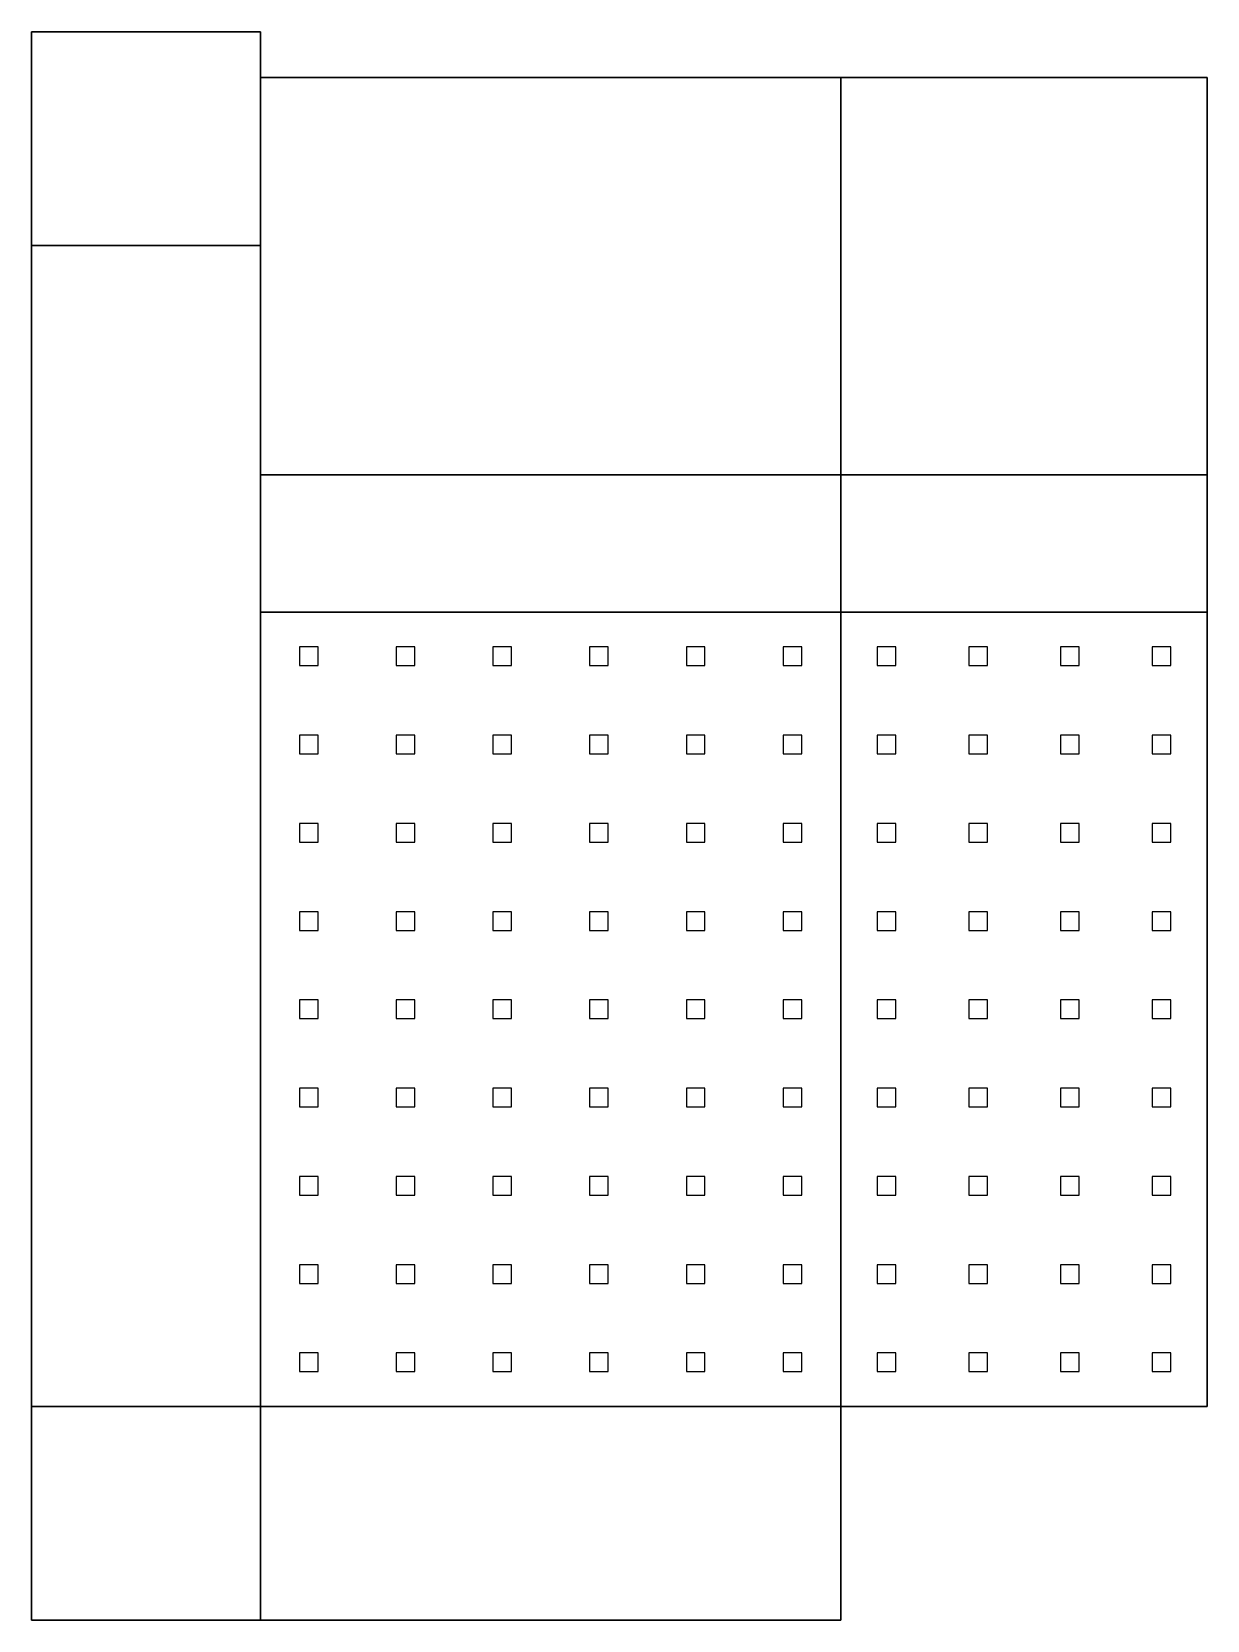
# Model space of a CAD drawing. Header units: metres. Extents: x -14 to 141, y -1 to 104.
# Drawn here: x 64 to 141, y 0 to 104 of the extents above; entities that cross this region are included whole.
import ezdxf

# ---------------------------------------------------------------- set-up
doc = ezdxf.new("R2010")
doc.units = ezdxf.units.M

msp = doc.modelspace()

# ---------------------------------------------------------------- linework, layer by layer
at = {"layer": 'AUDITORIUM_ZN_1_FLR_1', "color": 43}
for points in [[(117, 101, 4), (117, 101), (79, 101), (79, 101, 4)], [(79, 101, 4), (79, 101), (79, 75), (79, 75, 4)], [(117, 101, 8), (117, 101, 4), (79, 101, 4), (79, 101, 8)], [(79, 101, 8), (79, 101, 4), (79, 75, 4), (79, 75, 8)], [(117, 75, 4), (117, 75), (117, 101), (117, 101, 4)], [(117, 75, 8), (117, 75, 4), (117, 101, 4), (117, 101, 8)], [(79, 75, 4), (79, 75), (117, 75), (117, 75, 4)], [(79, 75, 8), (79, 75, 4), (117, 75, 4), (117, 75, 8)]]:
    msp.add_3dface(points, dxfattribs=at)
at = {"layer": 'AUDITORIUM_ZN_1_FLR_1', "color": 8}
msp.add_3dface([(79, 101), (117, 101), (117, 75), (79, 75)], dxfattribs=at)
at = {"layer": 'AUDITORIUM_ZN_1_FLR_1', "color": 15}
msp.add_3dface([(79, 75, 8), (117, 75, 8), (117, 101, 8), (79, 101, 8)], dxfattribs=at)
at = {"layer": 'AUDITORIUM_ZN_1_FLR_1', "color": 143}
for points in [[(116.95, 101, 2.5037), (116.95, 101, 1.1), (79.05, 101, 1.1), (79.05, 101, 2.5037)], [(116.95, 101, 6.5037), (116.95, 101, 5.1), (79.05, 101, 5.1), (79.05, 101, 6.5037)]]:
    msp.add_3dface(points, dxfattribs=at)
at = {"layer": 'AUX_GYM_ZN_1_FLR_1', "color": 43}
for points in [[(141, 66, 4), (141, 66), (117, 66), (117, 66, 4)], [(117, 66, 4), (117, 66), (117, 14), (117, 14, 4)], [(141, 66, 8), (141, 66, 4), (117, 66, 4), (117, 66, 8)], [(117, 66, 8), (117, 66, 4), (117, 14, 4), (117, 14, 8)], [(141, 14, 4), (141, 14), (141, 66), (141, 66, 4)], [(141, 14, 8), (141, 14, 4), (141, 66, 4), (141, 66, 8)], [(117, 14, 4), (117, 14), (141, 14), (141, 14, 4)], [(117, 14, 8), (117, 14, 4), (141, 14, 4), (141, 14, 8)]]:
    msp.add_3dface(points, dxfattribs=at)
at = {"layer": 'AUX_GYM_ZN_1_FLR_1', "color": 8}
msp.add_3dface([(117, 66), (141, 66), (141, 14), (117, 14)], dxfattribs=at)
at = {"layer": 'AUX_GYM_ZN_1_FLR_1', "color": 15}
msp.add_3dface([(117, 14, 8), (141, 14, 8), (141, 66, 8), (117, 66, 8)], dxfattribs=at)
at = {"layer": 'AUX_GYM_ZN_1_FLR_1', "color": 143}
for points in [[(141, 14.05, 2.5027), (141, 14.05, 1.1), (141, 65.95, 1.1), (141, 65.95, 2.5027)], [(141, 14.05, 6.5027), (141, 14.05, 5.1), (141, 65.95, 5.1), (141, 65.95, 6.5027)], [(119.39, 62.5015, 8), (120.61, 62.5015, 8), (120.61, 63.7207, 8), (119.39, 63.7207, 8)], [(125.39, 62.5015, 8), (126.61, 62.5015, 8), (126.61, 63.7207, 8), (125.39, 63.7207, 8)], [(131.39, 62.5015, 8), (132.61, 62.5015, 8), (132.61, 63.7207, 8), (131.39, 63.7207, 8)], [(137.39, 62.5015, 8), (138.61, 62.5015, 8), (138.61, 63.7207, 8), (137.39, 63.7207, 8)], [(119.39, 56.7237, 8), (120.61, 56.7237, 8), (120.61, 57.9429, 8), (119.39, 57.9429, 8)], [(125.39, 56.7237, 8), (126.61, 56.7237, 8), (126.61, 57.9429, 8), (125.39, 57.9429, 8)], [(131.39, 56.7237, 8), (132.61, 56.7237, 8), (132.61, 57.9429, 8), (131.39, 57.9429, 8)], [(137.39, 56.7237, 8), (138.61, 56.7237, 8), (138.61, 57.9429, 8), (137.39, 57.9429, 8)], [(119.39, 50.946, 8), (120.61, 50.946, 8), (120.61, 52.1652, 8), (119.39, 52.1652, 8)], [(125.39, 50.946, 8), (126.61, 50.946, 8), (126.61, 52.1652, 8), (125.39, 52.1652, 8)], [(131.39, 50.946, 8), (132.61, 50.946, 8), (132.61, 52.1652, 8), (131.39, 52.1652, 8)], [(137.39, 50.946, 8), (138.61, 50.946, 8), (138.61, 52.1652, 8), (137.39, 52.1652, 8)], [(119.39, 45.1682, 8), (120.61, 45.1682, 8), (120.61, 46.3874, 8), (119.39, 46.3874, 8)], [(125.39, 45.1682, 8), (126.61, 45.1682, 8), (126.61, 46.3874, 8), (125.39, 46.3874, 8)], [(131.39, 45.1682, 8), (132.61, 45.1682, 8), (132.61, 46.3874, 8), (131.39, 46.3874, 8)], [(137.39, 45.1682, 8), (138.61, 45.1682, 8), (138.61, 46.3874, 8), (137.39, 46.3874, 8)], [(119.39, 39.3904, 8), (120.61, 39.3904, 8), (120.61, 40.6096, 8), (119.39, 40.6096, 8)], [(125.39, 39.3904, 8), (126.61, 39.3904, 8), (126.61, 40.6096, 8), (125.39, 40.6096, 8)], [(131.39, 39.3904, 8), (132.61, 39.3904, 8), (132.61, 40.6096, 8), (131.39, 40.6096, 8)], [(137.39, 39.3904, 8), (138.61, 39.3904, 8), (138.61, 40.6096, 8), (137.39, 40.6096, 8)], [(119.39, 33.6126, 8), (120.61, 33.6126, 8), (120.61, 34.8318, 8), (119.39, 34.8318, 8)], [(125.39, 33.6126, 8), (126.61, 33.6126, 8), (126.61, 34.8318, 8), (125.39, 34.8318, 8)], [(131.39, 33.6126, 8), (132.61, 33.6126, 8), (132.61, 34.8318, 8), (131.39, 34.8318, 8)], [(137.39, 33.6126, 8), (138.61, 33.6126, 8), (138.61, 34.8318, 8), (137.39, 34.8318, 8)], [(119.39, 27.8348, 8), (120.61, 27.8348, 8), (120.61, 29.054, 8), (119.39, 29.054, 8)], [(125.39, 27.8348, 8), (126.61, 27.8348, 8), (126.61, 29.054, 8), (125.39, 29.054, 8)], [(131.39, 27.8348, 8), (132.61, 27.8348, 8), (132.61, 29.054, 8), (131.39, 29.054, 8)], [(137.39, 27.8348, 8), (138.61, 27.8348, 8), (138.61, 29.054, 8), (137.39, 29.054, 8)], [(119.39, 22.0571, 8), (120.61, 22.0571, 8), (120.61, 23.2763, 8), (119.39, 23.2763, 8)], [(125.39, 22.0571, 8), (126.61, 22.0571, 8), (126.61, 23.2763, 8), (125.39, 23.2763, 8)], [(131.39, 22.0571, 8), (132.61, 22.0571, 8), (132.61, 23.2763, 8), (131.39, 23.2763, 8)], [(137.39, 22.0571, 8), (138.61, 22.0571, 8), (138.61, 23.2763, 8), (137.39, 23.2763, 8)], [(119.39, 16.2793, 8), (120.61, 16.2793, 8), (120.61, 17.4985, 8), (119.39, 17.4985, 8)], [(125.39, 16.2793, 8), (126.61, 16.2793, 8), (126.61, 17.4985, 8), (125.39, 17.4985, 8)], [(131.39, 16.2793, 8), (132.61, 16.2793, 8), (132.61, 17.4985, 8), (131.39, 17.4985, 8)], [(137.39, 16.2793, 8), (138.61, 16.2793, 8), (138.61, 17.4985, 8), (137.39, 17.4985, 8)], [(117.05, 14, 2.5059), (117.05, 14, 1.1), (140.95, 14, 1.1), (140.95, 14, 2.5059)], [(117.05, 14, 6.5059), (117.05, 14, 5.1), (140.95, 14, 5.1), (140.95, 14, 6.5059)]]:
    msp.add_3dface(points, dxfattribs=at)
at = {"layer": 'BATHROOMS_ZN_1_FLR_1', "color": 43}
for points in [[(79, 104, 4), (79, 104), (64, 104), (64, 104, 4)], [(79, 101, 4), (79, 101), (79, 104), (79, 104, 4)], [(79, 90, 4), (79, 90), (79, 101), (79, 101, 4)], [(64, 90, 4), (64, 90), (79, 90), (79, 90, 4)]]:
    msp.add_3dface(points, dxfattribs=at)
at = {"layer": 'BATHROOMS_ZN_1_FLR_1', "color": 8}
msp.add_3dface([(64, 104), (79, 104), (79, 90), (64, 90)], dxfattribs=at)
at = {"layer": 'BATHROOMS_ZN_1_FLR_1', "color": 15}
msp.add_3dface([(64, 90, 4), (79, 90, 4), (79, 104, 4), (64, 104, 4)], dxfattribs=at)
at = {"layer": 'BATHROOMS_ZN_1_FLR_1', "color": 143}
for points in [[(78.95, 104, 2.5094), (78.95, 104, 1.1), (64.05, 104, 1.1), (64.05, 104, 2.5094)], [(79, 101.05, 2.5483), (79, 101.05, 1.1), (79, 103.95, 1.1), (79, 103.95, 2.5483)]]:
    msp.add_3dface(points, dxfattribs=at)
at = {"layer": 'BATHROOMS_ZN_1_FLR_2', "color": 43}
for points in [[(79, 104, 8), (79, 104, 4), (64, 104, 4), (64, 104, 8)], [(79, 101, 8), (79, 101, 4), (79, 104, 4), (79, 104, 8)], [(79, 90, 8), (79, 90, 4), (79, 101, 4), (79, 101, 8)], [(64, 90, 8), (64, 90, 4), (79, 90, 4), (79, 90, 8)]]:
    msp.add_3dface(points, dxfattribs=at)
at = {"layer": 'BATHROOMS_ZN_1_FLR_2', "color": 8}
msp.add_3dface([(64, 104, 4), (79, 104, 4), (79, 90, 4), (64, 90, 4)], dxfattribs=at)
at = {"layer": 'BATHROOMS_ZN_1_FLR_2', "color": 15}
msp.add_3dface([(64, 90, 8), (79, 90, 8), (79, 104, 8), (64, 104, 8)], dxfattribs=at)
at = {"layer": 'BATHROOMS_ZN_1_FLR_2', "color": 143}
for points in [[(78.95, 104, 6.5094), (78.95, 104, 5.1), (64.05, 104, 5.1), (64.05, 104, 6.5094)], [(79, 101.05, 6.5483), (79, 101.05, 5.1), (79, 103.95, 5.1), (79, 103.95, 6.5483)]]:
    msp.add_3dface(points, dxfattribs=at)
at = {"layer": 'CAFETERIA_ZN_1_FLR_1', "color": 43}
for points in [[(141, 101, 4), (141, 101), (117, 101), (117, 101, 4)], [(117, 101, 4), (117, 101), (117, 75), (117, 75, 4)], [(141, 75, 4), (141, 75), (141, 101), (141, 101, 4)], [(117, 75, 4), (117, 75), (141, 75), (141, 75, 4)]]:
    msp.add_3dface(points, dxfattribs=at)
at = {"layer": 'CAFETERIA_ZN_1_FLR_1', "color": 8}
msp.add_3dface([(117, 101), (141, 101), (141, 75), (117, 75)], dxfattribs=at)
at = {"layer": 'CAFETERIA_ZN_1_FLR_1', "color": 15}
msp.add_3dface([(117, 75, 4), (141, 75, 4), (141, 101, 4), (117, 101, 4)], dxfattribs=at)
at = {"layer": 'CAFETERIA_ZN_1_FLR_1', "color": 143}
for points in [[(140.95, 101, 2.5059), (140.95, 101, 1.1), (117.05, 101, 1.1), (117.05, 101, 2.5059)], [(141, 75.05, 2.5054), (141, 75.05, 1.1), (141, 100.95, 1.1), (141, 100.95, 2.5054)]]:
    msp.add_3dface(points, dxfattribs=at)
at = {"layer": 'GYM_ZN_1_FLR_1', "color": 43}
for points in [[(117, 66, 4), (117, 66), (79, 66), (79, 66, 4)], [(79, 66, 4), (79, 66), (79, 14), (79, 14, 4)], [(117, 66, 8), (117, 66, 4), (79, 66, 4), (79, 66, 8)], [(79, 66, 8), (79, 66, 4), (79, 14, 4), (79, 14, 8)], [(117, 14, 4), (117, 14), (117, 66), (117, 66, 4)], [(117, 14, 8), (117, 14, 4), (117, 66, 4), (117, 66, 8)], [(79, 14, 4), (79, 14), (117, 14), (117, 14, 4)], [(79, 14, 8), (79, 14, 4), (117, 14, 4), (117, 14, 8)]]:
    msp.add_3dface(points, dxfattribs=at)
at = {"layer": 'GYM_ZN_1_FLR_1', "color": 8}
msp.add_3dface([(79, 66), (117, 66), (117, 14), (79, 14)], dxfattribs=at)
at = {"layer": 'GYM_ZN_1_FLR_1', "color": 15}
msp.add_3dface([(79, 14, 8), (117, 14, 8), (117, 66, 8), (79, 66, 8)], dxfattribs=at)
at = {"layer": 'GYM_ZN_1_FLR_1', "color": 143}
for points in [[(81.557, 62.5015, 8), (82.776, 62.5015, 8), (82.776, 63.7207, 8), (81.557, 63.7207, 8)], [(87.89, 62.5015, 8), (89.11, 62.5015, 8), (89.11, 63.7207, 8), (87.89, 63.7207, 8)], [(94.224, 62.5015, 8), (95.443, 62.5015, 8), (95.443, 63.7207, 8), (94.224, 63.7207, 8)], [(100.557, 62.5015, 8), (101.776, 62.5015, 8), (101.776, 63.7207, 8), (100.557, 63.7207, 8)], [(106.89, 62.5015, 8), (108.11, 62.5015, 8), (108.11, 63.7207, 8), (106.89, 63.7207, 8)], [(113.224, 62.5015, 8), (114.443, 62.5015, 8), (114.443, 63.7207, 8), (113.224, 63.7207, 8)], [(81.557, 56.7237, 8), (82.776, 56.7237, 8), (82.776, 57.9429, 8), (81.557, 57.9429, 8)], [(87.89, 56.7237, 8), (89.11, 56.7237, 8), (89.11, 57.9429, 8), (87.89, 57.9429, 8)], [(94.224, 56.7237, 8), (95.443, 56.7237, 8), (95.443, 57.9429, 8), (94.224, 57.9429, 8)], [(100.557, 56.7237, 8), (101.776, 56.7237, 8), (101.776, 57.9429, 8), (100.557, 57.9429, 8)], [(106.89, 56.7237, 8), (108.11, 56.7237, 8), (108.11, 57.9429, 8), (106.89, 57.9429, 8)], [(113.224, 56.7237, 8), (114.443, 56.7237, 8), (114.443, 57.9429, 8), (113.224, 57.9429, 8)], [(81.557, 50.946, 8), (82.776, 50.946, 8), (82.776, 52.1652, 8), (81.557, 52.1652, 8)], [(87.89, 50.946, 8), (89.11, 50.946, 8), (89.11, 52.1652, 8), (87.89, 52.1652, 8)], [(94.224, 50.946, 8), (95.443, 50.946, 8), (95.443, 52.1652, 8), (94.224, 52.1652, 8)], [(100.557, 50.946, 8), (101.776, 50.946, 8), (101.776, 52.1652, 8), (100.557, 52.1652, 8)], [(106.89, 50.946, 8), (108.11, 50.946, 8), (108.11, 52.1652, 8), (106.89, 52.1652, 8)], [(113.224, 50.946, 8), (114.443, 50.946, 8), (114.443, 52.1652, 8), (113.224, 52.1652, 8)], [(81.557, 45.1682, 8), (82.776, 45.1682, 8), (82.776, 46.3874, 8), (81.557, 46.3874, 8)], [(87.89, 45.1682, 8), (89.11, 45.1682, 8), (89.11, 46.3874, 8), (87.89, 46.3874, 8)], [(94.224, 45.1682, 8), (95.443, 45.1682, 8), (95.443, 46.3874, 8), (94.224, 46.3874, 8)], [(100.557, 45.1682, 8), (101.776, 45.1682, 8), (101.776, 46.3874, 8), (100.557, 46.3874, 8)], [(106.89, 45.1682, 8), (108.11, 45.1682, 8), (108.11, 46.3874, 8), (106.89, 46.3874, 8)], [(113.224, 45.1682, 8), (114.443, 45.1682, 8), (114.443, 46.3874, 8), (113.224, 46.3874, 8)], [(81.557, 39.3904, 8), (82.776, 39.3904, 8), (82.776, 40.6096, 8), (81.557, 40.6096, 8)], [(87.89, 39.3904, 8), (89.11, 39.3904, 8), (89.11, 40.6096, 8), (87.89, 40.6096, 8)], [(94.224, 39.3904, 8), (95.443, 39.3904, 8), (95.443, 40.6096, 8), (94.224, 40.6096, 8)], [(100.557, 39.3904, 8), (101.776, 39.3904, 8), (101.776, 40.6096, 8), (100.557, 40.6096, 8)], [(106.89, 39.3904, 8), (108.11, 39.3904, 8), (108.11, 40.6096, 8), (106.89, 40.6096, 8)], [(113.224, 39.3904, 8), (114.443, 39.3904, 8), (114.443, 40.6096, 8), (113.224, 40.6096, 8)], [(81.557, 33.6126, 8), (82.776, 33.6126, 8), (82.776, 34.8318, 8), (81.557, 34.8318, 8)], [(87.89, 33.6126, 8), (89.11, 33.6126, 8), (89.11, 34.8318, 8), (87.89, 34.8318, 8)], [(94.224, 33.6126, 8), (95.443, 33.6126, 8), (95.443, 34.8318, 8), (94.224, 34.8318, 8)], [(100.557, 33.6126, 8), (101.776, 33.6126, 8), (101.776, 34.8318, 8), (100.557, 34.8318, 8)], [(106.89, 33.6126, 8), (108.11, 33.6126, 8), (108.11, 34.8318, 8), (106.89, 34.8318, 8)], [(113.224, 33.6126, 8), (114.443, 33.6126, 8), (114.443, 34.8318, 8), (113.224, 34.8318, 8)], [(81.557, 27.8348, 8), (82.776, 27.8348, 8), (82.776, 29.054, 8), (81.557, 29.054, 8)], [(87.89, 27.8348, 8), (89.11, 27.8348, 8), (89.11, 29.054, 8), (87.89, 29.054, 8)], [(94.224, 27.8348, 8), (95.443, 27.8348, 8), (95.443, 29.054, 8), (94.224, 29.054, 8)], [(100.557, 27.8348, 8), (101.776, 27.8348, 8), (101.776, 29.054, 8), (100.557, 29.054, 8)], [(106.89, 27.8348, 8), (108.11, 27.8348, 8), (108.11, 29.054, 8), (106.89, 29.054, 8)], [(113.224, 27.8348, 8), (114.443, 27.8348, 8), (114.443, 29.054, 8), (113.224, 29.054, 8)], [(81.557, 22.0571, 8), (82.776, 22.0571, 8), (82.776, 23.2763, 8), (81.557, 23.2763, 8)], [(87.89, 22.0571, 8), (89.11, 22.0571, 8), (89.11, 23.2763, 8), (87.89, 23.2763, 8)], [(94.224, 22.0571, 8), (95.443, 22.0571, 8), (95.443, 23.2763, 8), (94.224, 23.2763, 8)], [(100.557, 22.0571, 8), (101.776, 22.0571, 8), (101.776, 23.2763, 8), (100.557, 23.2763, 8)], [(106.89, 22.0571, 8), (108.11, 22.0571, 8), (108.11, 23.2763, 8), (106.89, 23.2763, 8)], [(113.224, 22.0571, 8), (114.443, 22.0571, 8), (114.443, 23.2763, 8), (113.224, 23.2763, 8)], [(81.557, 16.2793, 8), (82.776, 16.2793, 8), (82.776, 17.4985, 8), (81.557, 17.4985, 8)], [(87.89, 16.2793, 8), (89.11, 16.2793, 8), (89.11, 17.4985, 8), (87.89, 17.4985, 8)], [(94.224, 16.2793, 8), (95.443, 16.2793, 8), (95.443, 17.4985, 8), (94.224, 17.4985, 8)], [(100.557, 16.2793, 8), (101.776, 16.2793, 8), (101.776, 17.4985, 8), (100.557, 17.4985, 8)], [(106.89, 16.2793, 8), (108.11, 16.2793, 8), (108.11, 17.4985, 8), (106.89, 17.4985, 8)], [(113.224, 16.2793, 8), (114.443, 16.2793, 8), (114.443, 17.4985, 8), (113.224, 17.4985, 8)]]:
    msp.add_3dface(points, dxfattribs=at)
at = {"layer": 'KITCHEN_ZN_1_FLR_1', "color": 43}
for points in [[(141, 75, 4), (141, 75), (117, 75), (117, 75, 4)], [(117, 75, 4), (117, 75), (117, 66), (117, 66, 4)], [(141, 66, 4), (141, 66), (141, 75), (141, 75, 4)], [(117, 66, 4), (117, 66), (141, 66), (141, 66, 4)]]:
    msp.add_3dface(points, dxfattribs=at)
at = {"layer": 'KITCHEN_ZN_1_FLR_1', "color": 8}
msp.add_3dface([(117, 75), (141, 75), (141, 66), (117, 66)], dxfattribs=at)
at = {"layer": 'KITCHEN_ZN_1_FLR_1', "color": 15}
msp.add_3dface([(117, 66, 4), (141, 66, 4), (141, 75, 4), (117, 75, 4)], dxfattribs=at)
at = {"layer": 'KITCHEN_ZN_1_FLR_1', "color": 143}
msp.add_3dface([(141, 66.05, 2.5157), (141, 66.05, 1.1), (141, 74.95, 1.1), (141, 74.95, 2.5157)], dxfattribs=at)
at = {"layer": 'LIBRARY_MEDIA_CENTER_ZN_1_FLR_2', "color": 43}
for points in [[(141, 101, 8), (141, 101, 4), (117, 101, 4), (117, 101, 8)], [(117, 101, 8), (117, 101, 4), (117, 75, 4), (117, 75, 8)], [(141, 66, 8), (141, 66, 4), (141, 101, 4), (141, 101, 8)], [(117, 75, 8), (117, 75, 4), (117, 66, 4), (117, 66, 8)], [(117, 66, 8), (117, 66, 4), (141, 66, 4), (141, 66, 8)]]:
    msp.add_3dface(points, dxfattribs=at)
at = {"layer": 'LIBRARY_MEDIA_CENTER_ZN_1_FLR_2', "color": 8}
for points in [[(117, 101, 4), (141, 101, 4), (141, 75, 4), (117, 75, 4)], [(117, 75, 4), (141, 75, 4), (141, 66, 4), (117, 66, 4)]]:
    msp.add_3dface(points, dxfattribs=at)
at = {"layer": 'LIBRARY_MEDIA_CENTER_ZN_1_FLR_2', "color": 15}
msp.add_3dface([(117, 66, 8), (141, 66, 8), (141, 101, 8), (117, 101, 8)], dxfattribs=at)
at = {"layer": 'LIBRARY_MEDIA_CENTER_ZN_1_FLR_2', "color": 143}
for points in [[(140.95, 101, 6.5059), (140.95, 101, 5.1), (117.05, 101, 5.1), (117.05, 101, 6.5059)], [(141, 66.05, 6.5157), (141, 66.05, 5.1), (141, 100.95, 5.1), (141, 100.95, 6.5157)]]:
    msp.add_3dface(points, dxfattribs=at)
at = {"layer": 'LOBBY_ZN_1_FLR_1', "color": 43}
for points in [[(79, 14, 4), (79, 14), (64, 14), (64, 14, 4)], [(79, 0, 4), (79, 0), (79, 14), (79, 14, 4)], [(64, 0, 4), (64, 0), (79, 0), (79, 0, 4)]]:
    msp.add_3dface(points, dxfattribs=at)
at = {"layer": 'LOBBY_ZN_1_FLR_1', "color": 8}
msp.add_3dface([(64, 14), (79, 14), (79, 0), (64, 0)], dxfattribs=at)
at = {"layer": 'LOBBY_ZN_1_FLR_1', "color": 15}
msp.add_3dface([(64, 0, 4), (79, 0, 4), (79, 14, 4), (64, 14, 4)], dxfattribs=at)
at = {"layer": 'LOBBY_ZN_1_FLR_1', "color": 143}
msp.add_3dface([(64.05, 0, 2.5094), (64.05, 0, 1.1), (78.95, 0, 1.1), (78.95, 0, 2.5094)], dxfattribs=at)
at = {"layer": 'LOBBY_ZN_1_FLR_2', "color": 43}
for points in [[(79, 14, 8), (79, 14, 4), (64, 14, 4), (64, 14, 8)], [(79, 0, 8), (79, 0, 4), (79, 14, 4), (79, 14, 8)], [(64, 0, 8), (64, 0, 4), (79, 0, 4), (79, 0, 8)]]:
    msp.add_3dface(points, dxfattribs=at)
at = {"layer": 'LOBBY_ZN_1_FLR_2', "color": 8}
msp.add_3dface([(64, 14, 4), (79, 14, 4), (79, 0, 4), (64, 0, 4)], dxfattribs=at)
at = {"layer": 'LOBBY_ZN_1_FLR_2', "color": 15}
msp.add_3dface([(64, 0, 8), (79, 0, 8), (79, 14, 8), (64, 14, 8)], dxfattribs=at)
at = {"layer": 'LOBBY_ZN_1_FLR_2', "color": 143}
msp.add_3dface([(64.05, 0, 6.5094), (64.05, 0, 5.1), (78.95, 0, 5.1), (78.95, 0, 6.5094)], dxfattribs=at)
at = {"layer": 'MAIN_CORRIDOR_ZN_1_FLR_1', "color": 43}
for points in [[(79, 90, 4), (79, 90), (64, 90), (64, 90, 4)], [(79, 75, 4), (79, 75), (79, 90), (79, 90, 4)], [(79, 66, 4), (79, 66), (79, 75), (79, 75, 4)], [(79, 14, 4), (79, 14), (79, 66), (79, 66, 4)], [(64, 14, 4), (64, 14), (79, 14), (79, 14, 4)]]:
    msp.add_3dface(points, dxfattribs=at)
at = {"layer": 'MAIN_CORRIDOR_ZN_1_FLR_1', "color": 8}
msp.add_3dface([(64, 90), (79, 90), (79, 14), (64, 14)], dxfattribs=at)
at = {"layer": 'MAIN_CORRIDOR_ZN_1_FLR_1', "color": 15}
msp.add_3dface([(64, 14, 4), (79, 14, 4), (79, 90, 4), (64, 90, 4)], dxfattribs=at)
at = {"layer": 'MAIN_CORRIDOR_ZN_1_FLR_2', "color": 43}
for points in [[(79, 90, 8), (79, 90, 4), (64, 90, 4), (64, 90, 8)], [(79, 75, 8), (79, 75, 4), (79, 90, 4), (79, 90, 8)], [(79, 66, 8), (79, 66, 4), (79, 75, 4), (79, 75, 8)], [(79, 14, 8), (79, 14, 4), (79, 66, 4), (79, 66, 8)], [(64, 14, 8), (64, 14, 4), (79, 14, 4), (79, 14, 8)]]:
    msp.add_3dface(points, dxfattribs=at)
at = {"layer": 'MAIN_CORRIDOR_ZN_1_FLR_2', "color": 8}
msp.add_3dface([(64, 90, 4), (79, 90, 4), (79, 14, 4), (64, 14, 4)], dxfattribs=at)
at = {"layer": 'MAIN_CORRIDOR_ZN_1_FLR_2', "color": 15}
msp.add_3dface([(64, 14, 8), (79, 14, 8), (79, 90, 8), (64, 90, 8)], dxfattribs=at)
at = {"layer": 'MECH_ZN_1_FLR_1', "color": 43}
for points in [[(117, 75, 4), (117, 75), (79, 75), (79, 75, 4)], [(79, 75, 4), (79, 75), (79, 66), (79, 66, 4)], [(117, 66, 4), (117, 66), (117, 75), (117, 75, 4)], [(79, 66, 4), (79, 66), (117, 66), (117, 66, 4)]]:
    msp.add_3dface(points, dxfattribs=at)
at = {"layer": 'MECH_ZN_1_FLR_1', "color": 8}
msp.add_3dface([(79, 75), (117, 75), (117, 66), (79, 66)], dxfattribs=at)
at = {"layer": 'MECH_ZN_1_FLR_1', "color": 15}
msp.add_3dface([(79, 66, 4), (117, 66, 4), (117, 75, 4), (79, 75, 4)], dxfattribs=at)
at = {"layer": 'MECH_ZN_1_FLR_2', "color": 43}
for points in [[(117, 75, 8), (117, 75, 4), (79, 75, 4), (79, 75, 8)], [(79, 75, 8), (79, 75, 4), (79, 66, 4), (79, 66, 8)], [(117, 66, 8), (117, 66, 4), (117, 75, 4), (117, 75, 8)], [(79, 66, 8), (79, 66, 4), (117, 66, 4), (117, 66, 8)]]:
    msp.add_3dface(points, dxfattribs=at)
at = {"layer": 'MECH_ZN_1_FLR_2', "color": 8}
msp.add_3dface([(79, 75, 4), (117, 75, 4), (117, 66, 4), (79, 66, 4)], dxfattribs=at)
at = {"layer": 'MECH_ZN_1_FLR_2', "color": 15}
msp.add_3dface([(79, 66, 8), (117, 66, 8), (117, 75, 8), (79, 75, 8)], dxfattribs=at)
at = {"layer": 'OFFICES_ZN_1_FLR_1', "color": 43}
for points in [[(117, 14, 4), (117, 14), (79, 14), (79, 14, 4)], [(79, 14, 4), (79, 14), (79, 0), (79, 0, 4)], [(117, 0, 4), (117, 0), (117, 14), (117, 14, 4)], [(79, 0, 4), (79, 0), (117, 0), (117, 0, 4)]]:
    msp.add_3dface(points, dxfattribs=at)
at = {"layer": 'OFFICES_ZN_1_FLR_1', "color": 8}
msp.add_3dface([(79, 14), (117, 14), (117, 0), (79, 0)], dxfattribs=at)
at = {"layer": 'OFFICES_ZN_1_FLR_1', "color": 15}
msp.add_3dface([(79, 0, 4), (117, 0, 4), (117, 14, 4), (79, 14, 4)], dxfattribs=at)
at = {"layer": 'OFFICES_ZN_1_FLR_1', "color": 143}
for points in [[(117, 0.05, 2.5101), (117, 0.05, 1.1), (117, 13.95, 1.1), (117, 13.95, 2.5101)], [(79.05, 0, 2.5037), (79.05, 0, 1.1), (116.95, 0, 1.1), (116.95, 0, 2.5037)]]:
    msp.add_3dface(points, dxfattribs=at)
at = {"layer": 'OFFICES_ZN_1_FLR_2', "color": 43}
for points in [[(117, 14, 8), (117, 14, 4), (79, 14, 4), (79, 14, 8)], [(79, 14, 8), (79, 14, 4), (79, 0, 4), (79, 0, 8)], [(117, 0, 8), (117, 0, 4), (117, 14, 4), (117, 14, 8)], [(79, 0, 8), (79, 0, 4), (117, 0, 4), (117, 0, 8)]]:
    msp.add_3dface(points, dxfattribs=at)
at = {"layer": 'OFFICES_ZN_1_FLR_2', "color": 8}
msp.add_3dface([(79, 14, 4), (117, 14, 4), (117, 0, 4), (79, 0, 4)], dxfattribs=at)
at = {"layer": 'OFFICES_ZN_1_FLR_2', "color": 15}
msp.add_3dface([(79, 0, 8), (117, 0, 8), (117, 14, 8), (79, 14, 8)], dxfattribs=at)
at = {"layer": 'OFFICES_ZN_1_FLR_2', "color": 143}
for points in [[(117, 0.05, 6.5101), (117, 0.05, 5.1), (117, 13.95, 5.1), (117, 13.95, 6.5101)], [(79.05, 0, 6.5037), (79.05, 0, 5.1), (116.95, 0, 5.1), (116.95, 0, 6.5037)]]:
    msp.add_3dface(points, dxfattribs=at)

doc.saveas('drawing.dxf')
